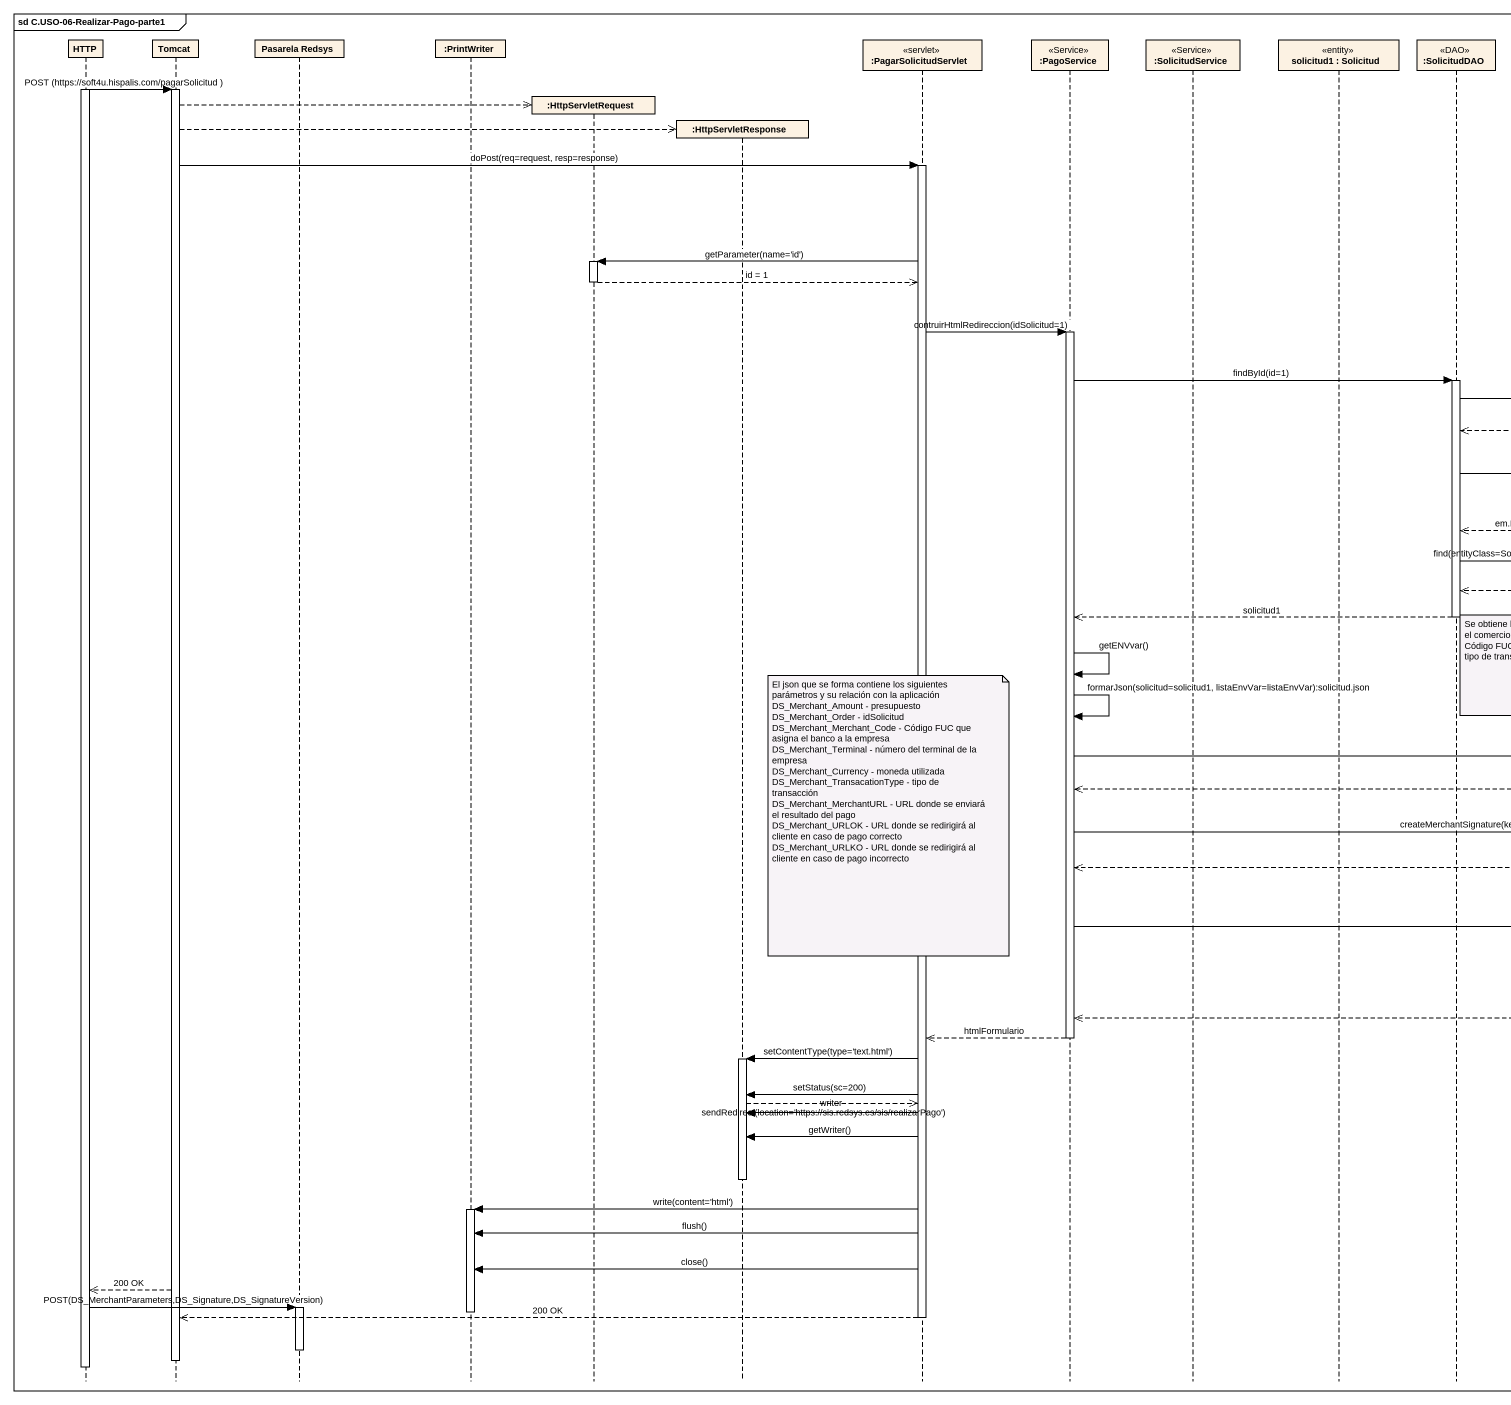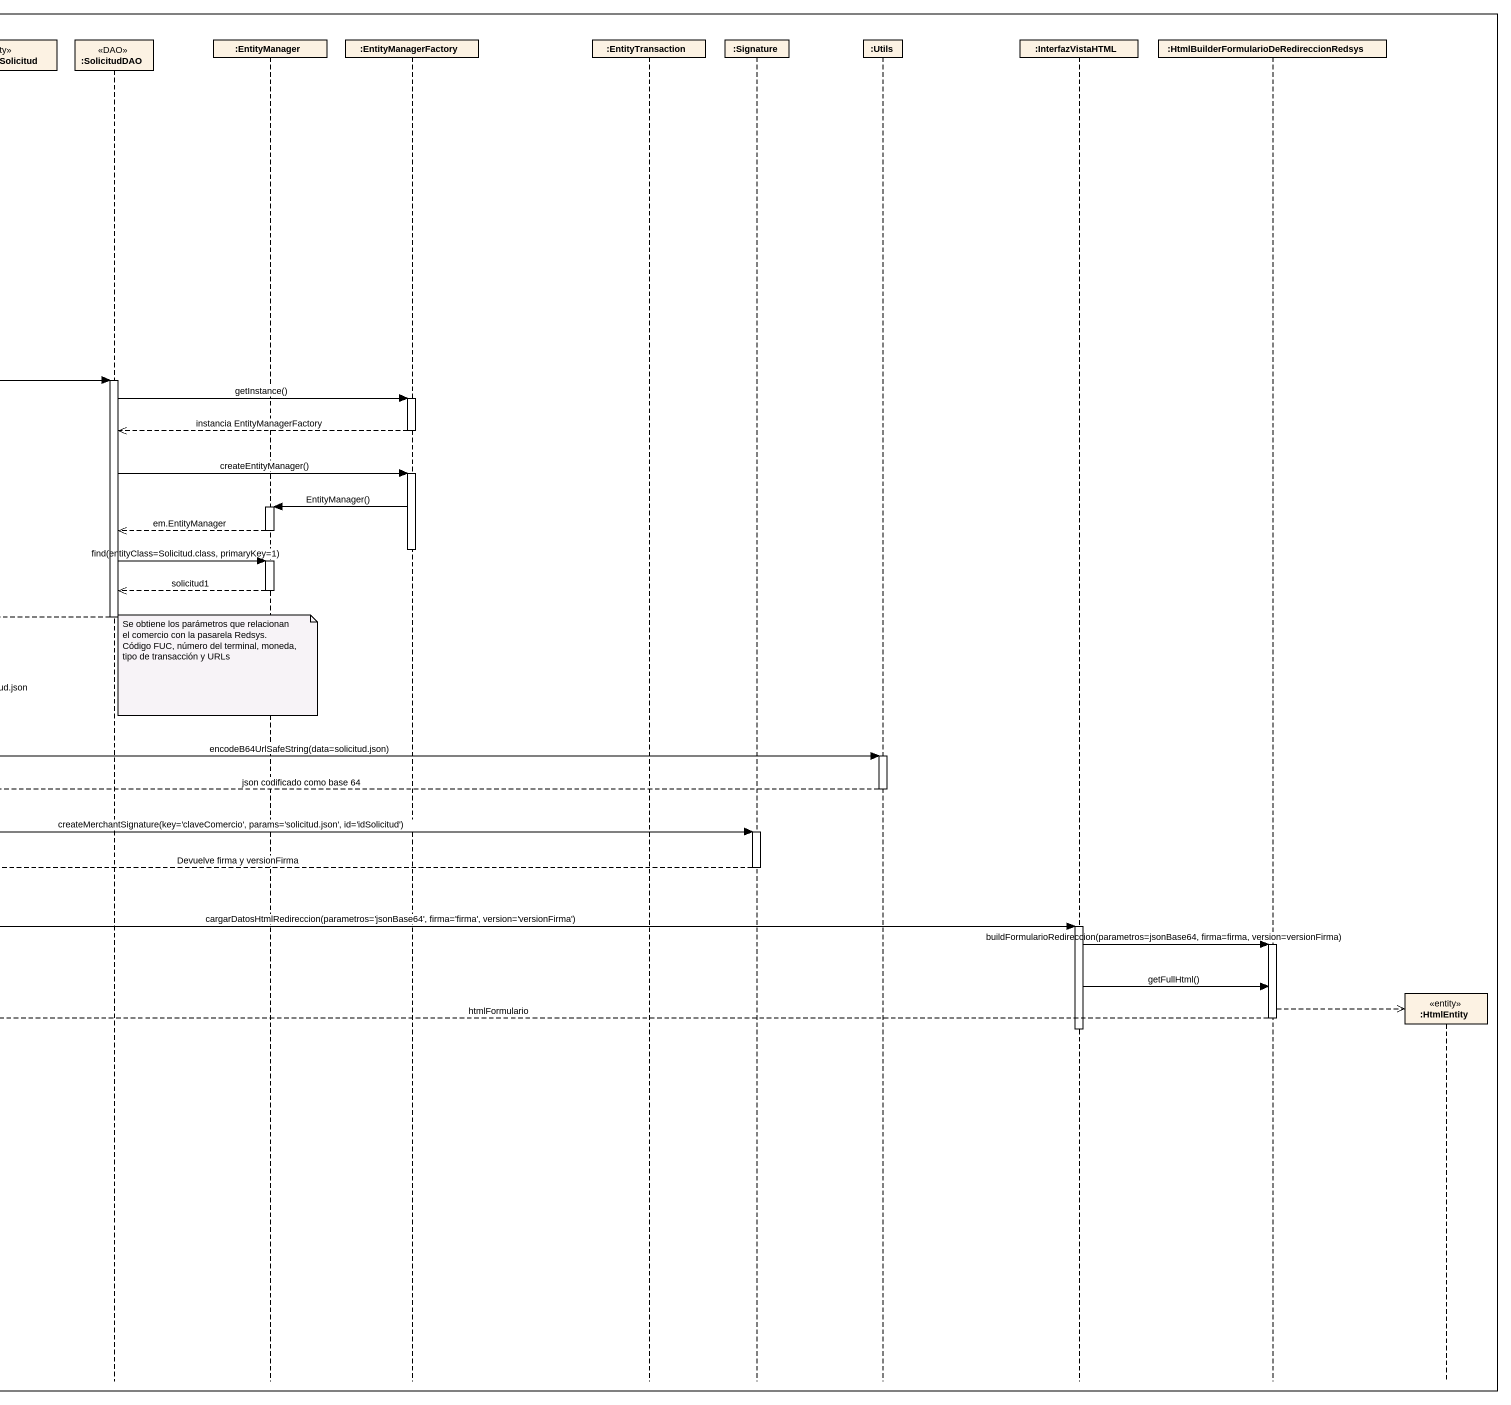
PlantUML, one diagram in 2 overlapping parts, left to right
@startuml
mainframe sd C.USO-06-Realizar-Pago-parte1
hide footbox
participant HTTP
participant Tomcat
participant "Pasarela Redsys" as Pasarela_Redsys
participant ":PrintWriter" as PrintWriter
participant ":HttpServletRequest" as HttpServletRequest
participant ":HttpServletResponse" as HttpServletResponse
participant ":PagarSolicitudServlet" as PagarSolicitudServlet <<servlet>>
participant ":PagoService" as PagoService <<Service>>
participant ":SolicitudService" as SolicitudService <<Service>>
participant "solicitud1 : Solicitud" as solicitud1 <<entity>>
participant ":SolicitudDAO" as SolicitudDAO <<DAO>>
participant ":EntityManager" as EntityManager
participant ":EntityManagerFactory" as EntityManagerFactory
participant ":EntityTransaction" as EntityTransaction
participant ":Signature" as Signature
participant ":Utils" as Utils
participant ":InterfazVistaHTML" as InterfazVistaHTML
participant ":HtmlBuilderFormularioDeRedireccionRedsys" as HtmlBuilderFormularioDeRedir
participant ":HtmlEntity" as HtmlEntity <<entity>>

activate HTTP
HTTP -> Tomcat : POST (https://soft4u.hispalis.com/pagarSolicitud )
activate Tomcat
Tomcat -->> HttpServletRequest **
Tomcat -->> HttpServletResponse **
Tomcat -> PagarSolicitudServlet : doPost(req=request, resp=response)
activate PagarSolicitudServlet
PagarSolicitudServlet -> HttpServletRequest : getParameter(name='id')
activate HttpServletRequest
HttpServletRequest -->> PagarSolicitudServlet : id = 1
deactivate HttpServletRequest
PagarSolicitudServlet -> PagoService : contruirHtmlRedireccion(idSolicitud=1)
activate PagoService
PagoService -> SolicitudDAO : findById(id=1)
activate SolicitudDAO
SolicitudDAO -> EntityManagerFactory : getInstance()
activate EntityManagerFactory
EntityManagerFactory -->> SolicitudDAO : instancia EntityManagerFactory
deactivate EntityManagerFactory
SolicitudDAO -> EntityManagerFactory : createEntityManager()
activate EntityManagerFactory
EntityManagerFactory -> EntityManager : EntityManager()
activate EntityManager
EntityManager -->> SolicitudDAO : em.EntityManager
deactivate EntityManager
deactivate EntityManagerFactory
SolicitudDAO -> EntityManager : find(entityClass=Solicitud.class, primaryKey=1)
activate EntityManager
EntityManager -->> SolicitudDAO : solicitud1
deactivate EntityManager
SolicitudDAO -->> PagoService : solicitud1
deactivate SolicitudDAO
note over EntityManager
  Se obtiene los parámetros que relacionan el comercio con la pasarela Redsys.
  Código FUC, número del terminal, moneda, tipo de transacción y URLs
end note
PagoService -> PagoService : getENVvar()
PagoService -> PagoService : formarJson(solicitud=solicitud1, listaEnvVar=listaEnvVar):solicitud.json
PagoService -> Utils : encodeB64UrlSafeString(data=solicitud.json)
activate Utils
Utils -->> PagoService : json codificado como base 64
deactivate Utils
note over PagarSolicitudServlet
  El json que se forma contiene los siguientes parámetros y su relación con la aplicación
  DS_Merchant_Amount - presupuesto
  DS_Merchant_Order - idSolicitud
  DS_Merchant_Merchant_Code - Código FUC que asigna el banco a la empresa
  DS_Merchant_Terminal - número del terminal de la empresa
  DS_Merchant_Currency - moneda utilizada
  DS_Merchant_TransacationType - tipo de transacción
  DS_Merchant_MerchantURL - URL donde se enviará el resultado del pago
  DS_Merchant_URLOK - URL donde se redirigirá al cliente en caso de pago correcto
  DS_Merchant_URLKO - URL donde se redirigirá al cliente en caso de pago incorrecto
end note
PagoService -> Signature : createMerchantSignature(key='claveComercio', params='solicitud.json', id='idSolicitud')
activate Signature
Signature -->> PagoService : Devuelve firma y versionFirma
deactivate Signature
PagoService -> InterfazVistaHTML : cargarDatosHtmlRedireccion(parametros='jsonBase64', firma='firma', version='versionFirma')
activate InterfazVistaHTML
InterfazVistaHTML -> HtmlBuilderFormularioDeRedir : buildFormularioRedireccion(parametros=jsonBase64, firma=firma, version=versionFirma)
activate HtmlBuilderFormularioDeRedir
InterfazVistaHTML -> HtmlBuilderFormularioDeRedir : getFullHtml()
HtmlBuilderFormularioDeRedir -->> HtmlEntity **
HtmlBuilderFormularioDeRedir -->> PagoService : htmlFormulario
deactivate HtmlBuilderFormularioDeRedir
deactivate InterfazVistaHTML
PagoService -->> PagarSolicitudServlet : htmlFormulario
deactivate PagoService
PagarSolicitudServlet -> HttpServletResponse : setContentType(type='text.html')
activate HttpServletResponse
PagarSolicitudServlet -> HttpServletResponse : setStatus(sc=200)
HttpServletResponse -->> PagarSolicitudServlet : writer
PagarSolicitudServlet -> HttpServletResponse : sendRedirect(location='https://sis.redsys.es/sis/realizarPago')
PagarSolicitudServlet -> HttpServletResponse : getWriter()
deactivate HttpServletResponse
PagarSolicitudServlet -> PrintWriter : write(content='html')
activate PrintWriter
PagarSolicitudServlet -> PrintWriter : flush()
PagarSolicitudServlet -> PrintWriter : close()
Tomcat -->> HTTP : 200 OK
HTTP -> Pasarela_Redsys : POST(DS_MerchantParameters,DS_Signature,DS_SignatureVersion)
activate Pasarela_Redsys
deactivate PrintWriter
PagarSolicitudServlet -->> Tomcat : 200 OK
deactivate PagarSolicitudServlet
deactivate Pasarela_Redsys
deactivate Tomcat
deactivate HTTP
@enduml
